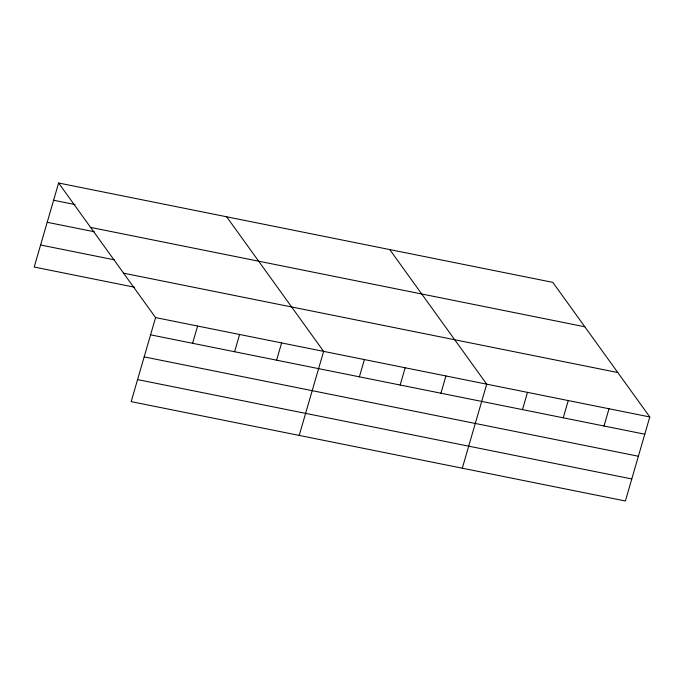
<?xml version="1.0" encoding="UTF-8"?>
<svg xmlns="http://www.w3.org/2000/svg" width="684" height="684" viewBox="0 0 684 684"><rect width="100%" height="100%" fill="white"/><g stroke="black" fill="none" stroke-linecap="round" stroke-linejoin="round"><path stroke-width="1.03" d="M58.619 183.004L155.584 317.59L131.174 401.636L625.381 500.996L649.8 416.958L552.826 282.364L58.619 183.004L34.2 267.042L134.611 287.237M192.589 343.291L197.599 326.037M234.595 351.73L239.605 334.485M276.601 360.177L281.611 342.932M299.199 435.417L323.618 351.379L226.652 216.785M359.382 376.824L364.392 359.57M400.157 385.015L405.167 367.77M440.924 393.214L445.934 375.969M462.29 468.207L486.709 384.169L389.743 249.574M522.473 409.613L527.484 392.359M563.24 417.804L568.259 400.559M604.015 426.004L609.025 408.758M53.608 200.25L75.12 204.576M90.621 227.413L584.829 326.781M47.205 222.291L94.332 231.765M40.604 245L114.373 259.834M123.59 273.181L617.797 372.541M155.584 317.59L649.8 416.958M150.574 334.844L644.79 434.203M144.17 356.886L638.386 456.245M137.578 379.594L631.785 478.954"/></g></svg>
